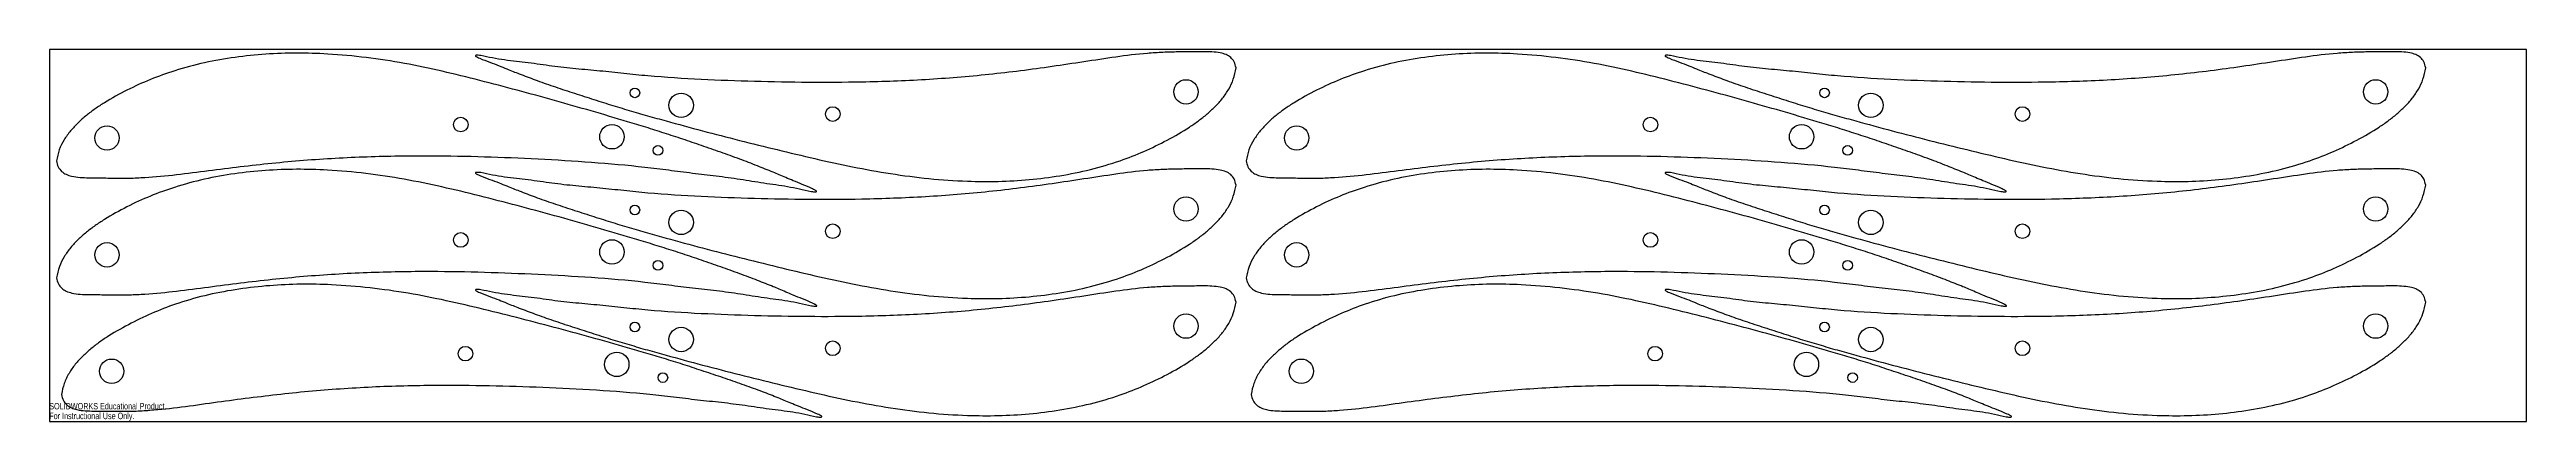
# Model space of a CAD drawing. Header units: millimetres. Extents: x 0 to 1016, y 0 to 152.
import ezdxf

# ---------------------------------------------------------------- set-up
doc = ezdxf.new("R2010")
doc.units = ezdxf.units.MM
doc.styles.add('SLDTEXTSTYLE0', font='TXT', dxfattribs={"width": 0.7})

msp = doc.modelspace()

# ---------------------------------------------------------------- linework, layer by layer
at = {"color": 7, "linetype": 'Continuous', "lineweight": 25}
for p, q in [((1016.1, 152.2), (0.1, 152.2)), ((0.1, 152.2), (0.1, -0.2)), ((1016.1, -0.2), (1016.1, 152.2)), ((0.1, -0.2), (1016.1, -0.2))]:
    msp.add_line(p, q, dxfattribs=at)
for centre, radius in [((240.2, 134.5), 1.98), ((259.2, 129.4), 5), ((466.3, 134.9), 5), ((728.2, 134.5), 1.98), ((747.2, 129.4), 5), ((954.3, 134.9), 5), ((168.8, 121.5), 3), ((321.4, 125.8), 3), ((656.8, 121.5), 3), ((809.4, 125.8), 3), ((23.7, 116), 5), ((230.8, 116.5), 5), ((249.7, 110.9), 1.98), ((511.7, 116), 5), ((718.8, 116.5), 5), ((737.7, 110.9), 1.98), ((466.3, 86.9), 5), ((954.3, 86.9), 5), ((240.2, 86.5), 1.98), ((259.2, 81.4), 5), ((728.2, 86.5), 1.98), ((747.2, 81.4), 5), ((23.7, 68.1), 5), ((168.8, 74.2), 3), ((230.8, 69.3), 5), ((321.4, 77.8), 3), ((511.7, 68.1), 5), ((656.8, 74.2), 3), ((718.8, 69.3), 5), ((809.4, 77.8), 3), ((249.7, 63.8), 1.98), ((737.7, 63.8), 1.98), ((466.3, 38.9), 5), ((954.3, 38.9), 5), ((170.7, 27.6), 3), ((240.2, 38.5), 1.98), ((259.2, 33.4), 5), ((321.4, 29.8), 3), ((658.7, 27.6), 3), ((728.2, 38.5), 1.98), ((747.2, 33.4), 5), ((809.4, 29.8), 3), ((25.6, 20.4), 5), ((232.8, 23.2), 5), ((513.6, 20.4), 5), ((720.8, 23.2), 5), ((251.7, 17.8), 1.98), ((739.7, 17.8), 1.98)]:
    msp.add_circle(centre, radius, dxfattribs=at)
for points, knots in [([(312.5, 94.1), (312.9, 94.1), (313.4, 94), (314.1, 93.9), (314.5, 93.9), (314.6, 94), (314.7, 94), (314.7, 94), (314.7, 94.1), (314.7, 94.1), (314.7, 94.2), (314.6, 94.3), (314.3, 94.5), (313.8, 94.8), (312, 95.7), (309, 96.9), (305.4, 98.4), (302.2, 99.7), (299.5, 100.9), (295.6, 102.5), (290.2, 104.7), (283.1, 107.4), (275.4, 110.2), (267.6, 112.9), (259.9, 115.5), (252.3, 118), (244.7, 120.4), (234.8, 123.4), (222.3, 127.1), (207.2, 131.4), (191.9, 135.6), (176.6, 139.6), (161.2, 143.4), (145.7, 146.7), (130, 149.1), (115.3, 150.5), (101.5, 150.9), (88.8, 150.5), (76.2, 149.2), (63.7, 147), (52.1, 143.9), (41.5, 140.1), (31.8, 135.7), (24.3, 131.6), (18.8, 128), (15.2, 125.3), (11.8, 122.3), (8.7, 119), (6, 115.3), (3.9, 111.2), (3.3, 108.2), (2.9, 106.6)], [0, 0, 0, 0, 0.003057, 0.005073, 0.006058, 0.006224, 0.006358, 0.006468, 0.00659, 0.006718, 0.006876, 0.007075, 0.00807, 0.009553, 0.012689, 0.02592, 0.037855, 0.047758, 0.056304, 0.064169, 0.084693, 0.107775, 0.132251, 0.156894, 0.181013, 0.20467, 0.227983, 0.251071, 0.297033, 0.343395, 0.390229, 0.43722, 0.484101, 0.530859, 0.577633, 0.624476, 0.661982, 0.699533, 0.737111, 0.774636, 0.812095, 0.843304, 0.874541, 0.905822, 0.919213, 0.932589, 0.945973, 0.959326, 0.972627, 0.986047, 1, 1, 1, 1]), ([(177, 149.8), (176.6, 149.8), (176.1, 149.9), (175.4, 149.9), (175, 149.9), (174.9, 149.8), (174.9, 149.8), (174.8, 149.8), (174.8, 149.7), (174.8, 149.7), (174.8, 149.6), (174.9, 149.5), (175.2, 149.3), (175.8, 149), (177.6, 148.2), (180.6, 147.1), (184.3, 145.7), (187.5, 144.4), (190.2, 143.3), (194.1, 141.8), (199.5, 139.7), (206.8, 137.2), (214.5, 134.6), (222.4, 132.1), (230.2, 129.6), (237.8, 127.3), (245.4, 125.1), (255.5, 122.3), (268, 118.9), (283.2, 115), (298.6, 111.2), (314, 107.5), (329.5, 104.1), (345.1, 101.3), (360.8, 99.2), (375.6, 98.2), (389.3, 98.1), (402, 98.8), (414.6, 100.4), (427.1, 102.9), (438.6, 106.3), (449.1, 110.4), (458.6, 115), (466.1, 119.3), (471.4, 123), (475, 125.8), (478.3, 128.9), (481.4, 132.2), (483.9, 136), (485.9, 140.1), (486.5, 143.2), (486.8, 144.7)], [0, 0, 0, 0, 0.003057, 0.005073, 0.006058, 0.006224, 0.006358, 0.006468, 0.00659, 0.006718, 0.006876, 0.007075, 0.00807, 0.009553, 0.012689, 0.02592, 0.037855, 0.047758, 0.056304, 0.064169, 0.084693, 0.107775, 0.132251, 0.156894, 0.181013, 0.20467, 0.227983, 0.251071, 0.297033, 0.343395, 0.390229, 0.43722, 0.484101, 0.530859, 0.577633, 0.624476, 0.661982, 0.699533, 0.737111, 0.774636, 0.812095, 0.843304, 0.874541, 0.905822, 0.919213, 0.932589, 0.945973, 0.959326, 0.972627, 0.986047, 1, 1, 1, 1]), ([(486.8, 144.7), (486.6, 145.6), (486.2, 147.2), (484.7, 149.1), (482.7, 150.3), (480, 151), (476.9, 151.3), (473.3, 151.4), (468.7, 151.3), (463.2, 151.3), (456.8, 151.1), (448.2, 150.6), (437.4, 149.2), (424.4, 147.2), (407.1, 144.6), (385.5, 141.8), (359.4, 139.7), (334.7, 138.8), (311.3, 138.7), (289.3, 139.1), (267.4, 139.9), (249.5, 141), (235.7, 142.4), (225.9, 143.5), (216, 144.3), (206.2, 145.4), (196.5, 146.9), (186.7, 147.8), (180.2, 149.1), (177, 149.8)], [0, 0, 0, 0, 0.008269, 0.015478, 0.022624, 0.030246, 0.041269, 0.05283, 0.064163, 0.085303, 0.105425, 0.125674, 0.167182, 0.20933, 0.251247, 0.334261, 0.417342, 0.500666, 0.570628, 0.640516, 0.710427, 0.780331, 0.811711, 0.843096, 0.874485, 0.905861, 0.937243, 0.968634, 1, 1, 1, 1]), ([(800.5, 94.1), (800.9, 94.1), (801.4, 94), (802.1, 93.9), (802.5, 93.9), (802.6, 94), (802.7, 94), (802.7, 94), (802.7, 94.1), (802.7, 94.1), (802.7, 94.2), (802.6, 94.3), (802.3, 94.5), (801.8, 94.8), (800, 95.7), (797, 96.9), (793.4, 98.4), (790.2, 99.7), (787.5, 100.9), (783.6, 102.5), (778.2, 104.7), (771.1, 107.4), (763.4, 110.2), (755.6, 112.9), (747.9, 115.5), (740.3, 118), (732.7, 120.4), (722.8, 123.4), (710.3, 127.1), (695.2, 131.4), (679.9, 135.6), (664.6, 139.6), (649.2, 143.4), (633.7, 146.7), (618, 149.1), (603.3, 150.5), (589.5, 150.9), (576.8, 150.5), (564.2, 149.2), (551.7, 147), (540.1, 143.9), (529.5, 140.1), (519.8, 135.7), (512.3, 131.6), (506.8, 128), (503.2, 125.3), (499.8, 122.3), (496.7, 119), (494, 115.3), (491.9, 111.2), (491.3, 108.2), (490.9, 106.6)], [0, 0, 0, 0, 0.003057, 0.005073, 0.006058, 0.006224, 0.006358, 0.006468, 0.00659, 0.006718, 0.006876, 0.007075, 0.00807, 0.009553, 0.012689, 0.02592, 0.037855, 0.047758, 0.056304, 0.064169, 0.084693, 0.107775, 0.132251, 0.156894, 0.181013, 0.20467, 0.227983, 0.251071, 0.297033, 0.343395, 0.390229, 0.43722, 0.484101, 0.530859, 0.577633, 0.624476, 0.661982, 0.699533, 0.737111, 0.774636, 0.812095, 0.843304, 0.874541, 0.905822, 0.919213, 0.932589, 0.945973, 0.959326, 0.972627, 0.986047, 1, 1, 1, 1]), ([(665, 149.8), (664.6, 149.8), (664.1, 149.9), (663.4, 149.9), (663, 149.9), (662.9, 149.8), (662.9, 149.8), (662.8, 149.8), (662.8, 149.7), (662.8, 149.7), (662.8, 149.6), (662.9, 149.5), (663.2, 149.3), (663.8, 149), (665.6, 148.2), (668.6, 147.1), (672.3, 145.7), (675.5, 144.4), (678.2, 143.3), (682.1, 141.8), (687.5, 139.7), (694.8, 137.2), (702.5, 134.6), (710.4, 132.1), (718.2, 129.6), (725.8, 127.3), (733.4, 125.1), (743.5, 122.3), (756, 118.9), (771.2, 115), (786.6, 111.2), (802, 107.5), (817.5, 104.1), (833.1, 101.3), (848.8, 99.2), (863.6, 98.2), (877.3, 98.1), (890, 98.8), (902.6, 100.4), (915.1, 102.9), (926.6, 106.3), (937.1, 110.4), (946.6, 115), (954.1, 119.3), (959.4, 123), (963, 125.8), (966.3, 128.9), (969.4, 132.2), (971.9, 136), (973.9, 140.1), (974.5, 143.2), (974.8, 144.7)], [0, 0, 0, 0, 0.003057, 0.005073, 0.006058, 0.006224, 0.006358, 0.006468, 0.00659, 0.006718, 0.006876, 0.007075, 0.00807, 0.009553, 0.012689, 0.02592, 0.037855, 0.047758, 0.056304, 0.064169, 0.084693, 0.107775, 0.132251, 0.156894, 0.181013, 0.20467, 0.227983, 0.251071, 0.297033, 0.343395, 0.390229, 0.43722, 0.484101, 0.530859, 0.577633, 0.624476, 0.661982, 0.699533, 0.737111, 0.774636, 0.812095, 0.843304, 0.874541, 0.905822, 0.919213, 0.932589, 0.945973, 0.959326, 0.972627, 0.986047, 1, 1, 1, 1]), ([(974.8, 144.7), (974.6, 145.6), (974.2, 147.2), (972.7, 149.1), (970.7, 150.3), (968, 151), (964.9, 151.3), (961.3, 151.4), (956.7, 151.3), (951.2, 151.3), (944.8, 151.1), (936.2, 150.6), (925.4, 149.2), (912.4, 147.2), (895.1, 144.6), (873.5, 141.8), (847.4, 139.7), (822.7, 138.8), (799.3, 138.7), (777.3, 139.1), (755.4, 139.9), (737.5, 141), (723.7, 142.4), (713.9, 143.5), (704, 144.3), (694.2, 145.4), (684.5, 146.9), (674.7, 147.8), (668.2, 149.1), (665, 149.8)], [0, 0, 0, 0, 0.0082689, 0.0154777, 0.0226236, 0.0302462, 0.0412686, 0.0528301, 0.0641634, 0.0853026, 0.1054255, 0.125674, 0.1671822, 0.2093301, 0.251247, 0.3342613, 0.4173415, 0.5006658, 0.5706282, 0.6405156, 0.7104265, 0.7803306, 0.8117106, 0.8430964, 0.8744849, 0.9058613, 0.9372431, 0.9686337, 1, 1, 1, 1]), ([(2.9, 106.6), (3.1, 105.8), (3.5, 104.2), (5, 102.2), (6.9, 101), (9.5, 100.2), (12.7, 99.8), (16.2, 99.7), (20.9, 99.7), (26.4, 99.5), (32.8, 99.5), (41.4, 99.9), (52.2, 100.9), (65.3, 102.7), (82.6, 104.8), (104.3, 107.1), (130.4, 108.5), (155.1, 108.9), (178.5, 108.4), (200.5, 107.5), (222.4, 106.2), (240.3, 104.6), (254.1, 102.9), (263.8, 101.6), (273.6, 100.5), (283.4, 99.2), (293.1, 97.5), (302.9, 96.3), (309.3, 94.8), (312.5, 94.1)], [0, 0, 0, 0, 0.008269, 0.015478, 0.022624, 0.030246, 0.041269, 0.05283, 0.064163, 0.085303, 0.105425, 0.125674, 0.167182, 0.20933, 0.251247, 0.334261, 0.417342, 0.500666, 0.570628, 0.640516, 0.710427, 0.780331, 0.811711, 0.843096, 0.874485, 0.905861, 0.937243, 0.968634, 1, 1, 1, 1]), ([(312.6, 47.2), (313, 47.2), (313.5, 47.1), (314.2, 47.1), (314.6, 47.1), (314.7, 47.1), (314.8, 47.1), (314.8, 47.2), (314.8, 47.2), (314.8, 47.3), (314.8, 47.3), (314.7, 47.4), (314.4, 47.6), (313.9, 47.9), (312.1, 48.8), (309.1, 50), (305.4, 51.5), (302.3, 52.8), (299.5, 54), (295.7, 55.6), (290.3, 57.7), (283.1, 60.4), (275.4, 63.2), (267.6, 65.9), (259.9, 68.5), (252.3, 70.9), (244.7, 73.3), (234.8, 76.3), (222.3, 79.9), (207.2, 84.2), (191.9, 88.3), (176.5, 92.3), (161.1, 96), (145.6, 99.2), (129.9, 101.6), (115.2, 102.9), (101.4, 103.3), (88.7, 102.8), (76.1, 101.5), (63.6, 99.3), (52, 96.1), (41.4, 92.3), (31.8, 87.9), (24.3, 83.7), (18.8, 80.1), (15.2, 77.4), (11.8, 74.4), (8.7, 71.1), (6, 67.4), (4, 63.3), (3.3, 60.2), (3, 58.7)], [0, 0, 0, 0, 0.003057, 0.005073, 0.006058, 0.006224, 0.006358, 0.006468, 0.00659, 0.006718, 0.006876, 0.007075, 0.00807, 0.009553, 0.012689, 0.02592, 0.037855, 0.047758, 0.056304, 0.064169, 0.084693, 0.107775, 0.132251, 0.156894, 0.181013, 0.20467, 0.227983, 0.251071, 0.297033, 0.343395, 0.390229, 0.43722, 0.484101, 0.530859, 0.577633, 0.624476, 0.661982, 0.699533, 0.737111, 0.774636, 0.812095, 0.843304, 0.874541, 0.905822, 0.919213, 0.932589, 0.945973, 0.959326, 0.972627, 0.986047, 1, 1, 1, 1]), ([(177, 101.8), (176.6, 101.8), (176.1, 101.9), (175.4, 101.9), (175, 101.9), (174.9, 101.8), (174.9, 101.8), (174.8, 101.8), (174.8, 101.7), (174.8, 101.7), (174.8, 101.6), (174.9, 101.5), (175.2, 101.3), (175.8, 101), (177.6, 100.2), (180.6, 99.1), (184.3, 97.7), (187.5, 96.4), (190.2, 95.3), (194.1, 93.8), (199.5, 91.7), (206.8, 89.2), (214.5, 86.6), (222.4, 84.1), (230.2, 81.6), (237.8, 79.3), (245.4, 77.1), (255.5, 74.3), (268, 70.9), (283.2, 67), (298.6, 63.2), (314, 59.5), (329.5, 56.1), (345.1, 53.3), (360.8, 51.2), (375.6, 50.2), (389.3, 50.1), (402, 50.8), (414.6, 52.4), (427.1, 54.9), (438.6, 58.3), (449.1, 62.4), (458.6, 67), (466.1, 71.3), (471.4, 75), (475, 77.8), (478.3, 80.9), (481.4, 84.2), (483.9, 88), (485.9, 92.1), (486.5, 95.2), (486.8, 96.7)], [0, 0, 0, 0, 0.003057, 0.005073, 0.006058, 0.006224, 0.006358, 0.006468, 0.00659, 0.006718, 0.006876, 0.007075, 0.00807, 0.009553, 0.012689, 0.02592, 0.037855, 0.047758, 0.056304, 0.064169, 0.084693, 0.107775, 0.132251, 0.156894, 0.181013, 0.20467, 0.227983, 0.251071, 0.297033, 0.343395, 0.390229, 0.43722, 0.484101, 0.530859, 0.577633, 0.624476, 0.661982, 0.699533, 0.737111, 0.774636, 0.812095, 0.843304, 0.874541, 0.905822, 0.919213, 0.932589, 0.945973, 0.959326, 0.972627, 0.986047, 1, 1, 1, 1]), ([(486.8, 96.7), (486.6, 97.6), (486.2, 99.2), (484.7, 101.1), (482.7, 102.3), (480, 103), (476.9, 103.3), (473.3, 103.4), (468.7, 103.3), (463.2, 103.3), (456.8, 103.1), (448.2, 102.6), (437.4, 101.2), (424.4, 99.2), (407.1, 96.6), (385.5, 93.8), (359.4, 91.7), (334.7, 90.8), (311.3, 90.7), (289.3, 91.1), (267.4, 91.9), (249.5, 93), (235.7, 94.4), (225.9, 95.5), (216, 96.3), (206.2, 97.4), (196.5, 98.9), (186.7, 99.8), (180.2, 101.1), (177, 101.8)], [0, 0, 0, 0, 0.0082689, 0.0154777, 0.0226236, 0.0302462, 0.0412686, 0.0528301, 0.0641634, 0.0853026, 0.1054255, 0.125674, 0.1671822, 0.2093301, 0.251247, 0.3342613, 0.4173415, 0.5006658, 0.5706282, 0.6405156, 0.7104265, 0.7803306, 0.8117106, 0.8430964, 0.8744849, 0.9058613, 0.9372431, 0.9686337, 1, 1, 1, 1]), ([(490.9, 106.6), (491.1, 105.8), (491.5, 104.2), (493, 102.2), (494.9, 101), (497.5, 100.2), (500.7, 99.8), (504.2, 99.7), (508.9, 99.7), (514.4, 99.5), (520.8, 99.5), (529.4, 99.9), (540.2, 100.9), (553.3, 102.7), (570.6, 104.8), (592.3, 107.1), (618.4, 108.5), (643.1, 108.9), (666.5, 108.4), (688.5, 107.5), (710.4, 106.2), (728.3, 104.6), (742.1, 102.9), (751.8, 101.6), (761.6, 100.5), (771.4, 99.2), (781.1, 97.5), (790.9, 96.3), (797.3, 94.8), (800.5, 94.1)], [0, 0, 0, 0, 0.008269, 0.015478, 0.022624, 0.030246, 0.041269, 0.05283, 0.064163, 0.085303, 0.105425, 0.125674, 0.167182, 0.20933, 0.251247, 0.334261, 0.417342, 0.500666, 0.570628, 0.640516, 0.710427, 0.780331, 0.811711, 0.843096, 0.874485, 0.905861, 0.937243, 0.968634, 1, 1, 1, 1]), ([(800.6, 47.2), (801, 47.2), (801.5, 47.1), (802.2, 47.1), (802.6, 47.1), (802.7, 47.1), (802.8, 47.1), (802.8, 47.2), (802.8, 47.2), (802.8, 47.3), (802.8, 47.3), (802.7, 47.4), (802.4, 47.6), (801.9, 47.9), (800.1, 48.8), (797.1, 50), (793.4, 51.5), (790.3, 52.8), (787.5, 54), (783.7, 55.6), (778.3, 57.7), (771.1, 60.4), (763.4, 63.2), (755.6, 65.9), (747.9, 68.5), (740.3, 70.9), (732.7, 73.3), (722.8, 76.3), (710.3, 79.9), (695.2, 84.2), (679.9, 88.3), (664.5, 92.3), (649.1, 96), (633.6, 99.2), (617.9, 101.6), (603.2, 102.9), (589.4, 103.3), (576.7, 102.8), (564.1, 101.5), (551.6, 99.3), (540, 96.1), (529.4, 92.3), (519.8, 87.9), (512.3, 83.7), (506.8, 80.1), (503.2, 77.4), (499.8, 74.4), (496.7, 71.1), (494, 67.4), (492, 63.3), (491.3, 60.2), (491, 58.7)], [0, 0, 0, 0, 0.003057, 0.005073, 0.006058, 0.006224, 0.006358, 0.006468, 0.00659, 0.006718, 0.006876, 0.007075, 0.00807, 0.009553, 0.012689, 0.02592, 0.037855, 0.047758, 0.056304, 0.064169, 0.084693, 0.107775, 0.132251, 0.156894, 0.181013, 0.20467, 0.227983, 0.251071, 0.297033, 0.343395, 0.390229, 0.43722, 0.484101, 0.530859, 0.577633, 0.624476, 0.661982, 0.699533, 0.737111, 0.774636, 0.812095, 0.843304, 0.874541, 0.905822, 0.919213, 0.932589, 0.945973, 0.959326, 0.972627, 0.986047, 1, 1, 1, 1]), ([(665, 101.8), (664.6, 101.8), (664.1, 101.9), (663.4, 101.9), (663, 101.9), (662.9, 101.8), (662.9, 101.8), (662.8, 101.8), (662.8, 101.7), (662.8, 101.7), (662.8, 101.6), (662.9, 101.5), (663.2, 101.3), (663.8, 101), (665.6, 100.2), (668.6, 99.1), (672.3, 97.7), (675.5, 96.4), (678.2, 95.3), (682.1, 93.8), (687.5, 91.7), (694.8, 89.2), (702.5, 86.6), (710.4, 84.1), (718.2, 81.6), (725.8, 79.3), (733.4, 77.1), (743.5, 74.3), (756, 70.9), (771.2, 67), (786.6, 63.2), (802, 59.5), (817.5, 56.1), (833.1, 53.3), (848.8, 51.2), (863.6, 50.2), (877.3, 50.1), (890, 50.8), (902.6, 52.4), (915.1, 54.9), (926.6, 58.3), (937.1, 62.4), (946.6, 67), (954.1, 71.3), (959.4, 75), (963, 77.8), (966.3, 80.9), (969.4, 84.2), (971.9, 88), (973.9, 92.1), (974.5, 95.2), (974.8, 96.7)], [0, 0, 0, 0, 0.003057, 0.005073, 0.006058, 0.006224, 0.006358, 0.006468, 0.00659, 0.006718, 0.006876, 0.007075, 0.00807, 0.009553, 0.012689, 0.02592, 0.037855, 0.047758, 0.056304, 0.064169, 0.084693, 0.107775, 0.132251, 0.156894, 0.181013, 0.20467, 0.227983, 0.251071, 0.297033, 0.343395, 0.390229, 0.43722, 0.484101, 0.530859, 0.577633, 0.624476, 0.661982, 0.699533, 0.737111, 0.774636, 0.812095, 0.843304, 0.874541, 0.905822, 0.919213, 0.932589, 0.945973, 0.959326, 0.972627, 0.986047, 1, 1, 1, 1]), ([(974.8, 96.7), (974.6, 97.6), (974.2, 99.2), (972.7, 101.1), (970.7, 102.3), (968, 103), (964.9, 103.3), (961.3, 103.4), (956.7, 103.3), (951.2, 103.3), (944.8, 103.1), (936.2, 102.6), (925.4, 101.2), (912.4, 99.2), (895.1, 96.6), (873.5, 93.8), (847.4, 91.7), (822.7, 90.8), (799.3, 90.7), (777.3, 91.1), (755.4, 91.9), (737.5, 93), (723.7, 94.4), (713.9, 95.5), (704, 96.3), (694.2, 97.4), (684.5, 98.9), (674.7, 99.8), (668.2, 101.1), (665, 101.8)], [0, 0, 0, 0, 0.0082689, 0.0154777, 0.0226236, 0.0302462, 0.0412686, 0.0528301, 0.0641634, 0.0853026, 0.1054255, 0.125674, 0.1671822, 0.2093301, 0.251247, 0.3342613, 0.4173415, 0.5006658, 0.5706282, 0.6405156, 0.7104265, 0.7803306, 0.8117106, 0.8430964, 0.8744849, 0.9058613, 0.9372431, 0.9686337, 1, 1, 1, 1]), ([(3, 58.7), (3.2, 57.8), (3.5, 56.2), (5, 54.3), (7, 53.1), (9.6, 52.3), (12.8, 51.9), (16.3, 51.8), (20.9, 51.8), (26.4, 51.7), (32.9, 51.7), (41.5, 52.1), (52.3, 53.2), (65.3, 54.9), (82.7, 57.2), (104.3, 59.5), (130.4, 61.1), (155.2, 61.5), (178.6, 61.1), (200.5, 60.2), (222.4, 59), (240.3, 57.5), (254.1, 55.8), (263.9, 54.5), (273.7, 53.5), (283.5, 52.2), (293.2, 50.5), (303, 49.4), (309.4, 48), (312.6, 47.2)], [0, 0, 0, 0, 0.0082689, 0.0154777, 0.0226236, 0.0302462, 0.0412686, 0.0528301, 0.0641634, 0.0853026, 0.1054255, 0.125674, 0.1671822, 0.2093301, 0.251247, 0.3342613, 0.4173415, 0.5006658, 0.5706282, 0.6405156, 0.7104265, 0.7803306, 0.8117106, 0.8430964, 0.8744849, 0.9058613, 0.9372431, 0.9686337, 1, 1, 1, 1]), ([(491, 58.7), (491.2, 57.8), (491.5, 56.2), (493, 54.3), (495, 53.1), (497.6, 52.3), (500.8, 51.9), (504.3, 51.8), (508.9, 51.8), (514.4, 51.7), (520.9, 51.7), (529.5, 52.1), (540.3, 53.2), (553.3, 54.9), (570.7, 57.2), (592.3, 59.5), (618.4, 61.1), (643.2, 61.5), (666.6, 61.1), (688.5, 60.2), (710.4, 59), (728.3, 57.5), (742.1, 55.8), (751.9, 54.5), (761.7, 53.5), (771.5, 52.2), (781.2, 50.5), (791, 49.4), (797.4, 48), (800.6, 47.2)], [0, 0, 0, 0, 0.008269, 0.015478, 0.022624, 0.030246, 0.041269, 0.05283, 0.064163, 0.085303, 0.105425, 0.125674, 0.167182, 0.20933, 0.251247, 0.334261, 0.417342, 0.500666, 0.570628, 0.640516, 0.710427, 0.780331, 0.811711, 0.843096, 0.874485, 0.905861, 0.937243, 0.968634, 1, 1, 1, 1]), ([(314.7, 1.7), (315.1, 1.7), (315.6, 1.6), (316.3, 1.6), (316.7, 1.6), (316.8, 1.7), (316.8, 1.7), (316.9, 1.7), (316.9, 1.8), (316.9, 1.8), (316.9, 1.9), (316.8, 2), (316.5, 2.1), (316, 2.5), (314.1, 3.3), (311.2, 4.5), (307.5, 6), (304.3, 7.2), (301.6, 8.4), (297.7, 10), (292.3, 12.1), (285.1, 14.7), (277.4, 17.4), (269.6, 20), (261.8, 22.6), (254.2, 25), (246.6, 27.3), (236.6, 30.2), (224.1, 33.8), (209, 37.9), (193.7, 41.9), (178.3, 45.8), (162.8, 49.4), (147.3, 52.5), (131.6, 54.7), (116.8, 55.9), (103.1, 56.2), (90.4, 55.6), (77.8, 54.2), (65.3, 51.9), (53.7, 48.7), (43.1, 44.7), (33.6, 40.2), (26.1, 36), (20.6, 32.4), (17.1, 29.6), (13.7, 26.6), (10.6, 23.3), (8, 19.6), (5.9, 15.4), (5.3, 12.4), (5, 10.9)], [0, 0, 0, 0, 0.003057, 0.005073, 0.006058, 0.006224, 0.006358, 0.006468, 0.00659, 0.006718, 0.006876, 0.007075, 0.00807, 0.009553, 0.012689, 0.02592, 0.037855, 0.047758, 0.056304, 0.064169, 0.084693, 0.107775, 0.132251, 0.156894, 0.181013, 0.20467, 0.227983, 0.251071, 0.297033, 0.343395, 0.390229, 0.43722, 0.484101, 0.530859, 0.577633, 0.624476, 0.661982, 0.699533, 0.737111, 0.774636, 0.812095, 0.843304, 0.874541, 0.905822, 0.919213, 0.932589, 0.945973, 0.959326, 0.972627, 0.986047, 1, 1, 1, 1]), ([(177, 53.8), (176.6, 53.8), (176.1, 53.9), (175.4, 53.9), (175, 53.9), (174.9, 53.8), (174.9, 53.8), (174.8, 53.8), (174.8, 53.7), (174.8, 53.7), (174.8, 53.6), (174.9, 53.5), (175.2, 53.3), (175.8, 53), (177.6, 52.2), (180.6, 51.1), (184.3, 49.7), (187.5, 48.4), (190.2, 47.3), (194.1, 45.8), (199.5, 43.7), (206.8, 41.2), (214.5, 38.6), (222.4, 36.1), (230.2, 33.6), (237.8, 31.3), (245.4, 29.1), (255.5, 26.3), (268, 22.9), (283.2, 19), (298.6, 15.2), (314, 11.5), (329.5, 8.1), (345.1, 5.3), (360.8, 3.2), (375.6, 2.2), (389.3, 2.1), (402, 2.8), (414.6, 4.4), (427.1, 6.9), (438.6, 10.3), (449.1, 14.4), (458.6, 19), (466.1, 23.3), (471.4, 27), (475, 29.8), (478.3, 32.9), (481.4, 36.2), (483.9, 40), (485.9, 44.1), (486.5, 47.2), (486.8, 48.7)], [0, 0, 0, 0, 0.003057, 0.005073, 0.006058, 0.006224, 0.006358, 0.006468, 0.00659, 0.006718, 0.006876, 0.007075, 0.00807, 0.009553, 0.012689, 0.02592, 0.037855, 0.047758, 0.056304, 0.064169, 0.084693, 0.107775, 0.132251, 0.156894, 0.181013, 0.20467, 0.227983, 0.251071, 0.297033, 0.343395, 0.390229, 0.43722, 0.484101, 0.530859, 0.577633, 0.624476, 0.661982, 0.699533, 0.737111, 0.774636, 0.812095, 0.843304, 0.874541, 0.905822, 0.919213, 0.932589, 0.945973, 0.959326, 0.972627, 0.986047, 1, 1, 1, 1]), ([(486.8, 48.7), (486.6, 49.6), (486.2, 51.2), (484.7, 53.1), (482.7, 54.3), (480, 55), (476.9, 55.3), (473.3, 55.4), (468.7, 55.3), (463.2, 55.3), (456.8, 55.1), (448.2, 54.6), (437.4, 53.2), (424.4, 51.2), (407.1, 48.6), (385.5, 45.8), (359.4, 43.7), (334.7, 42.8), (311.3, 42.7), (289.3, 43.1), (267.4, 43.9), (249.5, 45), (235.7, 46.4), (225.9, 47.5), (216, 48.3), (206.2, 49.4), (196.5, 50.9), (186.7, 51.8), (180.2, 53.1), (177, 53.8)], [0, 0, 0, 0, 0.0082689, 0.0154777, 0.0226236, 0.0302462, 0.0412686, 0.0528301, 0.0641634, 0.0853026, 0.1054255, 0.125674, 0.1671822, 0.2093301, 0.251247, 0.3342613, 0.4173415, 0.5006658, 0.5706282, 0.6405156, 0.7104265, 0.7803306, 0.8117106, 0.8430964, 0.8744849, 0.9058613, 0.9372431, 0.9686337, 1, 1, 1, 1]), ([(802.7, 1.7), (803.1, 1.7), (803.6, 1.6), (804.3, 1.6), (804.7, 1.6), (804.8, 1.7), (804.8, 1.7), (804.9, 1.7), (804.9, 1.8), (804.9, 1.8), (804.9, 1.9), (804.8, 2), (804.5, 2.1), (804, 2.5), (802.1, 3.3), (799.2, 4.5), (795.5, 6), (792.3, 7.2), (789.6, 8.4), (785.7, 10), (780.3, 12.1), (773.1, 14.7), (765.4, 17.4), (757.6, 20), (749.8, 22.6), (742.2, 25), (734.6, 27.3), (724.6, 30.2), (712.1, 33.8), (697, 37.9), (681.7, 41.9), (666.3, 45.8), (650.8, 49.4), (635.3, 52.5), (619.6, 54.7), (604.8, 55.9), (591.1, 56.2), (578.4, 55.6), (565.8, 54.2), (553.3, 51.9), (541.7, 48.7), (531.1, 44.7), (521.6, 40.2), (514.1, 36), (508.6, 32.4), (505.1, 29.6), (501.7, 26.6), (498.6, 23.3), (496, 19.6), (493.9, 15.4), (493.3, 12.4), (493, 10.9)], [0, 0, 0, 0, 0.003057, 0.005073, 0.006058, 0.006224, 0.006358, 0.006468, 0.00659, 0.006718, 0.006876, 0.007075, 0.00807, 0.009553, 0.012689, 0.02592, 0.037855, 0.047758, 0.056304, 0.064169, 0.084693, 0.107775, 0.132251, 0.156894, 0.181013, 0.20467, 0.227983, 0.251071, 0.297033, 0.343395, 0.390229, 0.43722, 0.484101, 0.530859, 0.577633, 0.624476, 0.661982, 0.699533, 0.737111, 0.774636, 0.812095, 0.843304, 0.874541, 0.905822, 0.919213, 0.932589, 0.945973, 0.959326, 0.972627, 0.986047, 1, 1, 1, 1]), ([(665, 53.8), (664.6, 53.8), (664.1, 53.9), (663.4, 53.9), (663, 53.9), (662.9, 53.8), (662.9, 53.8), (662.8, 53.8), (662.8, 53.7), (662.8, 53.7), (662.8, 53.6), (662.9, 53.5), (663.2, 53.3), (663.8, 53), (665.6, 52.2), (668.6, 51.1), (672.3, 49.7), (675.5, 48.4), (678.2, 47.3), (682.1, 45.8), (687.5, 43.7), (694.8, 41.2), (702.5, 38.6), (710.4, 36.1), (718.2, 33.6), (725.8, 31.3), (733.4, 29.1), (743.5, 26.3), (756, 22.9), (771.2, 19), (786.6, 15.2), (802, 11.5), (817.5, 8.1), (833.1, 5.3), (848.8, 3.2), (863.6, 2.2), (877.3, 2.1), (890, 2.8), (902.6, 4.4), (915.1, 6.9), (926.6, 10.3), (937.1, 14.4), (946.6, 19), (954.1, 23.3), (959.4, 27), (963, 29.8), (966.3, 32.9), (969.4, 36.2), (971.9, 40), (973.9, 44.1), (974.5, 47.2), (974.8, 48.7)], [0, 0, 0, 0, 0.003057, 0.005073, 0.006058, 0.006224, 0.006358, 0.006468, 0.00659, 0.006718, 0.006876, 0.007075, 0.00807, 0.009553, 0.012689, 0.02592, 0.037855, 0.047758, 0.056304, 0.064169, 0.084693, 0.107775, 0.132251, 0.156894, 0.181013, 0.20467, 0.227983, 0.251071, 0.297033, 0.343395, 0.390229, 0.43722, 0.484101, 0.530859, 0.577633, 0.624476, 0.661982, 0.699533, 0.737111, 0.774636, 0.812095, 0.843304, 0.874541, 0.905822, 0.919213, 0.932589, 0.945973, 0.959326, 0.972627, 0.986047, 1, 1, 1, 1]), ([(974.8, 48.7), (974.6, 49.6), (974.2, 51.2), (972.7, 53.1), (970.7, 54.3), (968, 55), (964.9, 55.3), (961.3, 55.4), (956.7, 55.3), (951.2, 55.3), (944.8, 55.1), (936.2, 54.6), (925.4, 53.2), (912.4, 51.2), (895.1, 48.6), (873.5, 45.8), (847.4, 43.7), (822.7, 42.8), (799.3, 42.7), (777.3, 43.1), (755.4, 43.9), (737.5, 45), (723.7, 46.4), (713.9, 47.5), (704, 48.3), (694.2, 49.4), (684.5, 50.9), (674.7, 51.8), (668.2, 53.1), (665, 53.8)], [0, 0, 0, 0, 0.0082689, 0.0154777, 0.0226236, 0.0302462, 0.0412686, 0.0528301, 0.0641634, 0.0853026, 0.1054255, 0.125674, 0.1671822, 0.2093301, 0.251247, 0.3342613, 0.4173415, 0.5006658, 0.5706282, 0.6405156, 0.7104265, 0.7803306, 0.8117106, 0.8430964, 0.8744849, 0.9058613, 0.9372431, 0.9686337, 1, 1, 1, 1]), ([(5, 10.9), (5.2, 10), (5.6, 8.4), (7.1, 6.5), (9.1, 5.3), (11.7, 4.5), (14.8, 4.1), (18.4, 4.1), (23, 4.1), (28.5, 4), (34.9, 4), (43.5, 4.5), (54.3, 5.7), (67.3, 7.6), (84.7, 9.9), (106.3, 12.4), (132.4, 14.2), (157.2, 14.8), (180.5, 14.6), (202.5, 13.9), (224.4, 12.8), (242.3, 11.5), (256.1, 9.9), (265.9, 8.7), (275.7, 7.7), (285.5, 6.5), (295.3, 4.9), (305.1, 3.9), (311.5, 2.5), (314.7, 1.7)], [0, 0, 0, 0, 0.008269, 0.015478, 0.022624, 0.030246, 0.041269, 0.05283, 0.064163, 0.085303, 0.105425, 0.125674, 0.167182, 0.20933, 0.251247, 0.334261, 0.417342, 0.500666, 0.570628, 0.640516, 0.710427, 0.780331, 0.811711, 0.843096, 0.874485, 0.905861, 0.937243, 0.968634, 1, 1, 1, 1]), ([(493, 10.9), (493.2, 10), (493.6, 8.4), (495.1, 6.5), (497.1, 5.3), (499.7, 4.5), (502.8, 4.1), (506.4, 4.1), (511, 4.1), (516.5, 4), (522.9, 4), (531.5, 4.5), (542.3, 5.7), (555.3, 7.6), (572.7, 9.9), (594.3, 12.4), (620.4, 14.2), (645.2, 14.8), (668.5, 14.6), (690.5, 13.9), (712.4, 12.8), (730.3, 11.5), (744.1, 9.9), (753.9, 8.7), (763.7, 7.7), (773.5, 6.5), (783.3, 4.9), (793.1, 3.9), (799.5, 2.5), (802.7, 1.7)], [0, 0, 0, 0, 0.008269, 0.015478, 0.022624, 0.030246, 0.041269, 0.05283, 0.064163, 0.085303, 0.105425, 0.125674, 0.167182, 0.20933, 0.251247, 0.334261, 0.417342, 0.500666, 0.570628, 0.640516, 0.710427, 0.780331, 0.811711, 0.843096, 0.874485, 0.905861, 0.937243, 0.968634, 1, 1, 1, 1])]:
    msp.add_open_spline(points, degree=3, knots=knots, dxfattribs=at)

# ---------------------------------------------------------------- texts
at = {"color": 7, "linetype": 'Continuous', "char_height": 2.637, "attachment_point": 1, "style": 'SLDTEXTSTYLE0'}
for s, insert in [('SOLIDWORKS Educational Product.', (0, 7.4)), ('For Instructional Use Only.', (0, 3.4))]:
    msp.add_mtext(s, dxfattribs=dict(at, insert=insert))

doc.saveas('drawing.dxf')
